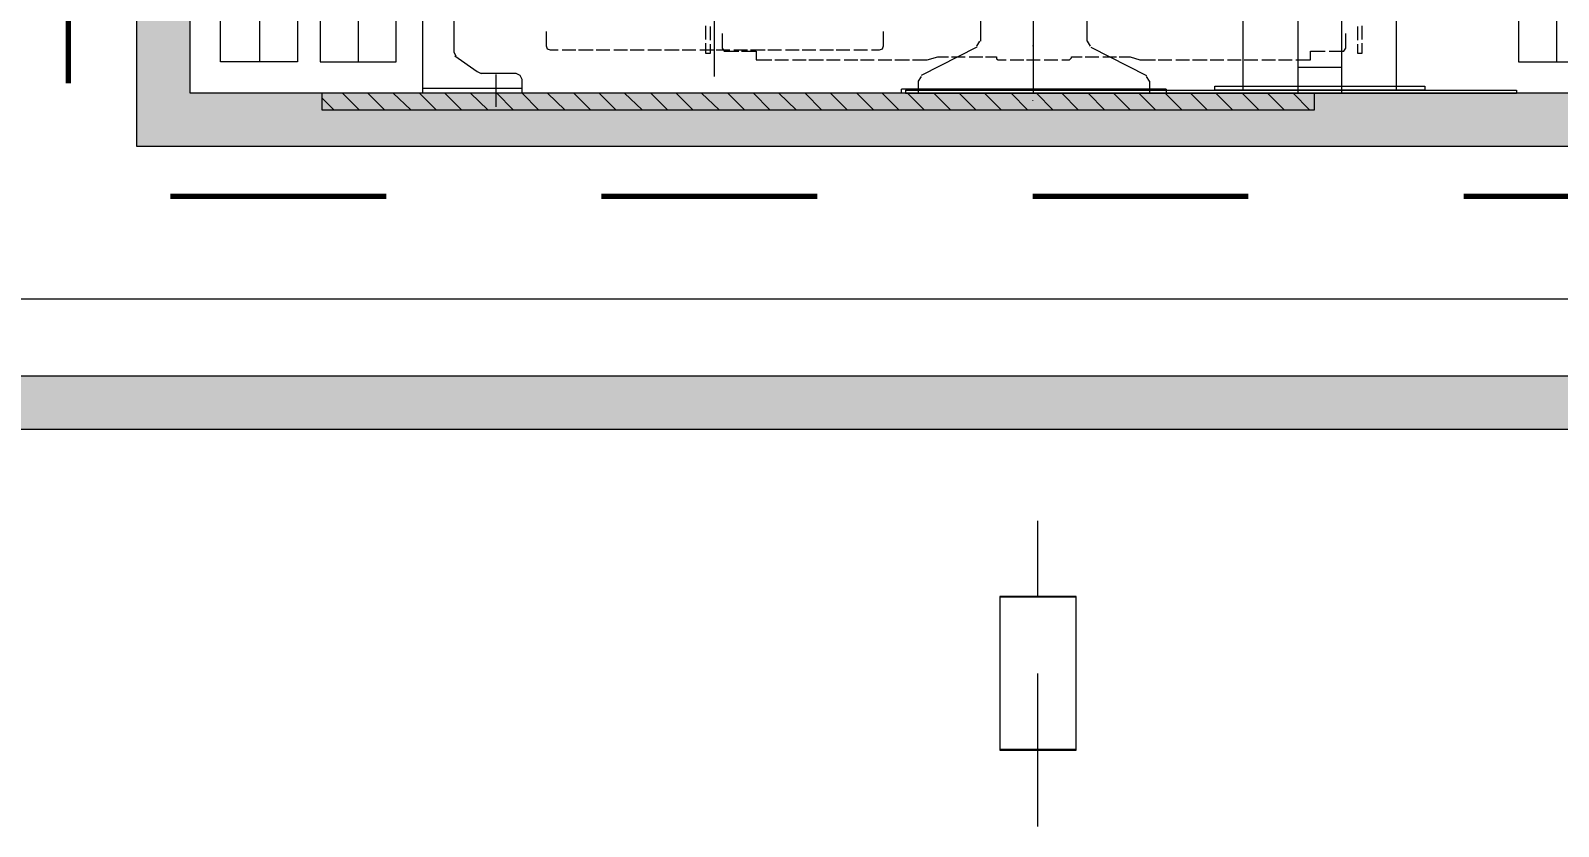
# Model space of a CAD drawing. Header units: metres. Extents: x -223175 to -223082, y -66 to 73.
# Drawn here: x -223171.052 to -223169.051, y -41.749 to -40.707 of the extents above; entities that cross this region are included whole.
import ezdxf
from ezdxf.enums import TextEntityAlignment as Align

# ---------------------------------------------------------------- set-up
doc = ezdxf.new("R2010")
doc.units = ezdxf.units.M
doc.header["$MEASUREMENT"] = 0
for name, pattern in [('Achse', [0.4, 0.2, -0.1, 0, -0.1]), ('Strichlinie', [0.564444, 0.282222, -0.282222]), ('Strichlinie mittel', [0.3, 0.2, -0.1])]:
    doc.linetypes.add(name, pattern=pattern)
for name, color, linetype in [('cs-aussenanlagen.cs', 7, 'Continuous'), ('cs-brandschutz.cs', 7, 'Continuous'), ('cs-lift.cs', 7, 'Continuous'), ('cs-wand tr.cs', 7, 'Continuous')]:
    doc.layers.add(name, color=color, linetype=linetype)

# ---------------------------------------------------------------- blocks, each defined once
blk = doc.blocks.new('Rechteckige Türöffnung 21_15')
at = {"layer": 'cs-wand tr.cs', "color": 7, "linetype": 'Strichlinie mittel', "lineweight": 13}
for p, q in [((-0.5866, 0.44), (0.5866, 0.44)), ((-0.5866, 0), (0.5866, 0))]:
    blk.add_line(p, q, dxfattribs=at)
at = {"layer": 'cs-wand tr.cs', "color": 7, "linetype": 'Continuous', "lineweight": 13}
for p, q in [((-0.5866, 0.37), (-0.5866, 0.44)), ((0.5866, 0.37), (0.5866, 0.44)), ((-0.5866, 0.27), (-0.5866, 0.37)), ((0.5866, 0.27), (0.5866, 0.37)), ((-0.5866, 0.07), (-0.5866, 0.27)), ((0.5866, 0.07), (0.5866, 0.27)), ((-0.5866, 0), (-0.5866, 0.07)), ((0.5866, 0), (0.5866, 0.07))]:
    blk.add_line(p, q, dxfattribs=at)
blk = doc.blocks.new('T Marker 21_21')
at = {"layer": 'cs-wand tr.cs', "color": 7, "linetype": 'Continuous', "lineweight": 13}
blk.add_line((0, -0.74), (0, 0.1), dxfattribs=at)
at = {"layer": 'cs-wand tr.cs', "color": 7, "lineweight": 0}
for tag, height, p in [('DUMMY_274', 0.1, (-0.19, -0.3749)), ('DUMMY_272', 0.1, (-0.0264, -0.3733)), ('DUMMY_273', 0.0667, (0.0403, -0.6205))]:
    blk.add_attdef(tag, text='', height=height, rotation=270, dxfattribs=at).set_placement(p, align=Align.BOTTOM_LEFT)
blk = doc.blocks.new('Wand_424', base_point=(-14435.9413, 223170.5178))
at = {"layer": 'cs-wand tr.cs', "linetype": 'Continuous', "lineweight": 0, "true_color": 0x83bf46}
for points in [[(-14437.1644, 223170.9578), (-14437.9813, 223170.9578), (-14437.9113, 223170.8878), (-14437.1644, 223170.8878)], [(-14435.9913, 223170.9578), (-14435.9913, 223170.8878), (-14435.5713, 223170.8878), (-14435.5013, 223170.9578)], [(-14437.6113, 223170.5878), (-14437.5413, 223170.5178), (-14437.1644, 223170.5178), (-14437.1644, 223170.5878)], [(-14435.9913, 223170.5878), (-14435.9913, 223170.5178), (-14435.9413, 223170.5178), (-14435.8713, 223170.5878)]]:
    blk.add_hatch(color=83, dxfattribs=at).paths.add_polyline_path(points)
at = {"layer": 'cs-wand tr.cs', "color": 7, "linetype": 'Continuous', "lineweight": 13}
for p, q in [((-14437.1644, 223170.8878), (-14437.1644, 223170.9578)), ((-14435.9913, 223170.8878), (-14435.9913, 223170.9578)), ((-14437.1644, 223170.8878), (-14437.9113, 223170.8878)), ((-14437.1644, 223170.7878), (-14437.1644, 223170.8878)), ((-14435.5713, 223170.8878), (-14435.9913, 223170.8878)), ((-14435.9913, 223170.7878), (-14435.9913, 223170.8878)), ((-14437.8113, 223170.7878), (-14437.1644, 223170.7878)), ((-14437.1644, 223170.5878), (-14437.1644, 223170.7878)), ((-14435.9913, 223170.7878), (-14435.6713, 223170.7878)), ((-14435.9913, 223170.5878), (-14435.9913, 223170.7878)), ((-14437.6113, 223170.5878), (-14437.1644, 223170.5878)), ((-14437.1644, 223170.5178), (-14437.1644, 223170.5878)), ((-14435.9913, 223170.5878), (-14435.8713, 223170.5878)), ((-14435.9913, 223170.5178), (-14435.9913, 223170.5878))]:
    blk.add_line(p, q, dxfattribs=at)
at = {"layer": 'cs-wand tr.cs', "color": 7, "linetype": 'Continuous', "lineweight": 13, "flags": 128}
for points in [[(-14437.1644, 223170.9578), (-14437.9813, 223170.9578)], [(-14435.5013, 223170.9578), (-14435.9913, 223170.9578)], [(-14437.5413, 223170.5178), (-14437.1644, 223170.5178)], [(-14435.9913, 223170.5178), (-14435.9413, 223170.5178)]]:
    blk.add_lwpolyline(points, dxfattribs=at)
at = {"layer": 'cs-wand tr.cs', "color": 7, "lineweight": 13}
ref = blk.add_blockref('T Marker 21_21', (-14436.5778, 223170.5178), dxfattribs=dict(at, rotation=180))
ref.add_attrib('DUMMY_272', '117', dxfattribs={"color": 7, "lineweight": 0, "height": 0.1, "rotation": 90}).set_placement((-14436.5515, 223171.0245), align=Align.BOTTOM_LEFT)
ref.add_attrib('DUMMY_274', '200', dxfattribs={"color": 7, "lineweight": 0, "height": 0.1, "rotation": 90}).set_placement((-14436.3878, 223171.0229), align=Align.BOTTOM_LEFT)
ref.add_attrib('DUMMY_275', '5', dxfattribs={"color": 7, "lineweight": 0, "height": 0.0667, "rotation": 90}).set_placement((-14436.6181, 223171.225), align=Align.BOTTOM_LEFT)
at = {"layer": 'cs-wand tr.cs', "color": 7, "linetype": 'Continuous', "lineweight": 13}
blk.add_blockref('Rechteckige Türöffnung 21_15', (-14436.5778, 223170.5178), dxfattribs=at)
blk = doc.blocks.new('Wand_468', base_point=(-14438.4003, 223169.3578))
at = {"layer": 'cs-aussenanlagen.cs', "color": 1, "linetype": 'Continuous', "lineweight": 0, "flags": 128}
for points in [[(-14438.2003, 223169.4578), (-14438.4003, 223169.4578)], [(-14438.4003, 223169.4578), (-14438.4003, 223169.3578)], [(-14438.2003, 223169.3578), (-14438.2003, 223169.4578)], [(-14438.4003, 223169.3578), (-14438.2003, 223169.3578)]]:
    blk.add_lwpolyline(points, dxfattribs=at)
blk = doc.blocks.new('Wand_565', base_point=(-14437.5413, 223170.5178))
at = {"layer": 'cs-wand tr.cs', "linetype": 'Continuous', "lineweight": 0, "true_color": 0x83bf46}
for points in [[(-14437.9813, 223170.9578), (-14437.9813, 223168.313), (-14437.9113, 223168.313), (-14437.9113, 223170.8878)], [(-14437.5413, 223168.5089), (-14437.5413, 223170.5178), (-14437.6113, 223170.5878), (-14437.6113, 223168.5089)]]:
    blk.add_hatch(color=83, dxfattribs=at).paths.add_polyline_path(points)
at = {"layer": 'cs-wand tr.cs', "color": 7, "linetype": 'Continuous', "lineweight": 13}
for p, q in [((-14437.9113, 223170.8878), (-14437.9113, 223168.313)), ((-14437.8113, 223168.313), (-14437.8113, 223170.7878)), ((-14437.6113, 223168.5089), (-14437.6113, 223170.5878))]:
    blk.add_line(p, q, dxfattribs=at)
at = {"layer": 'cs-wand tr.cs', "color": 7, "linetype": 'Continuous', "lineweight": 13, "flags": 128}
for points in [[(-14437.9813, 223170.9578), (-14437.9813, 223168.313)], [(-14437.5413, 223168.5089), (-14437.5413, 223170.5178)]]:
    blk.add_lwpolyline(points, dxfattribs=at)

msp = doc.modelspace()

# ---------------------------------------------------------------- hatches: boundary and pattern name
at = {"layer": 'cs-lift.cs', "linetype": 'Continuous', "lineweight": 0, "true_color": 0x000000}
for points in [[(-223169.7387, -40.7279), (-223169.7387, -40.7266), (-223169.7399, -40.7266), (-223169.7399, -40.7279)], [(-223169.7387, -40.7995), (-223169.7387, -40.7982), (-223169.7399, -40.7982), (-223169.7399, -40.7995)]]:
    msp.add_hatch(color=18, dxfattribs=at).paths.add_polyline_path(points)

# ---------------------------------------------------------------- linework, layer by layer
at = {"layer": 'cs-aussenanlagen.cs', "color": 1, "linetype": 'Achse', "lineweight": 0}
msp.add_line((-223169.7328, -41.7492), (-223169.7328, -41.3346), dxfattribs=at)
at = {"layer": 'cs-aussenanlagen.cs', "color": 1, "linetype": 'Continuous', "lineweight": 0, "flags": 128}
msp.add_lwpolyline([(-223169.6828, -41.4492), (-223169.7828, -41.4492), (-223169.7828, -41.6492), (-223169.6828, -41.6492)], close=True, dxfattribs=at)
at = {"layer": 'cs-brandschutz.cs', "color": 242, "linetype": 'Strichlinie', "lineweight": 70, "true_color": 0xcc0033, "flags": 128}
msp.add_lwpolyline([(-223162.0021, -40.5903), (-223162.0021, -35.7292), (-223167.7421, -35.7292), (-223167.7421, -39.0542), (-223171.0028, -39.0542), (-223171.0028, -40.9242), (-223166.8421, -40.9242), (-223166.8421, -40.5893)], close=True, dxfattribs=at)
at = {"layer": 'cs-lift.cs', "color": 7, "linetype": 'Continuous', "lineweight": 0, "flags": 128}
for points in [[(-223170.8032, -40.7484), (-223170.8032, -39.2416)], [(-223170.7521, -39.2416), (-223170.7521, -40.7484)], [(-223170.7022, -39.2416), (-223170.7022, -40.7484)], [(-223170.623, -39.3541), (-223170.623, -40.7484)], [(-223169.0537, -39.3541), (-223169.0537, -40.7484)], [(-223169.4639, -40.7854), (-223169.4639, -40.54)], [(-223169.2633, -40.7854), (-223169.2633, -40.54)], [(-223170.5387, -40.5694), (-223170.5387, -40.7892)], [(-223170.5297, -40.5618), (-223170.4978, -40.5618), (-223170.4978, -40.7356)], [(-223169.8077, -40.7215), (-223169.8077, -40.6001)], [(-223169.6684, -40.7215), (-223169.6684, -40.6001)], [(-223169.7387, -40.71), (-223169.7387, -40.6372)], [(-223170.1565, -40.6921), (-223170.1565, -40.7675)], [(-223170.361, -40.733), (-223170.3712, -40.733), (-223170.3751, -40.7317), (-223170.3764, -40.7279), (-223170.3764, -40.7087)], [(-223170.1681, -40.7011), (-223170.1681, -40.719)], [(-223170.1617, -40.7202), (-223170.1617, -40.7023)], [(-223170.1463, -40.7113), (-223170.1463, -40.7305), (-223170.1438, -40.7343), (-223170.1246, -40.7343)], [(-223169.9355, -40.7087), (-223169.9355, -40.7279), (-223169.9367, -40.7317), (-223169.9406, -40.733), (-223169.9508, -40.733)], [(-223169.7387, -40.7803), (-223169.7387, -40.7087)], [(-223169.3514, -40.7343), (-223169.3323, -40.7343), (-223169.3297, -40.7305), (-223169.3297, -40.7113)], [(-223169.3144, -40.7023), (-223169.3144, -40.7202)], [(-223169.308, -40.719), (-223169.308, -40.7011)], [(-223170.4978, -40.7356), (-223170.4952, -40.7407)], [(-223170.338, -40.733), (-223170.3559, -40.733)], [(-223170.315, -40.733), (-223170.3342, -40.733)], [(-223170.2933, -40.733), (-223170.3112, -40.733)], [(-223170.2703, -40.733), (-223170.2882, -40.733)], [(-223170.2486, -40.733), (-223170.2665, -40.733)], [(-223170.2256, -40.733), (-223170.2434, -40.733)], [(-223170.2026, -40.733), (-223170.2217, -40.733)], [(-223170.1808, -40.733), (-223170.1987, -40.733)], [(-223170.1578, -40.733), (-223170.1757, -40.733)], [(-223170.1681, -40.7241), (-223170.1681, -40.7369), (-223170.1617, -40.7369), (-223170.1617, -40.7253)], [(-223170.1361, -40.733), (-223170.154, -40.733)], [(-223170.1131, -40.733), (-223170.131, -40.733)], [(-223170.1208, -40.7343), (-223170.1016, -40.7343), (-223170.1016, -40.7458), (-223170.0811, -40.7458)], [(-223170.0901, -40.733), (-223170.1093, -40.733)], [(-223170.0684, -40.733), (-223170.0863, -40.733)], [(-223170.0454, -40.733), (-223170.0633, -40.733)], [(-223170.0236, -40.733), (-223170.0415, -40.733)], [(-223170.0006, -40.733), (-223170.0185, -40.733)], [(-223169.9789, -40.733), (-223169.9968, -40.733)], [(-223169.9559, -40.733), (-223169.9738, -40.733)], [(-223169.8128, -40.7292), (-223169.8856, -40.7662)], [(-223169.8128, -40.7279), (-223169.8089, -40.7215)], [(-223169.6684, -40.7215), (-223169.6645, -40.7279)], [(-223169.6633, -40.7292), (-223169.5904, -40.7662)], [(-223169.3949, -40.7458), (-223169.3757, -40.7458), (-223169.3757, -40.7343), (-223169.3565, -40.7343)], [(-223169.3144, -40.7253), (-223169.3144, -40.7369), (-223169.308, -40.7369), (-223169.308, -40.7241)], [(-223170.7022, -40.7484), (-223170.8032, -40.7484)], [(-223170.4965, -40.7407), (-223170.4671, -40.7611)], [(-223170.0773, -40.7458), (-223170.0594, -40.7458)], [(-223170.0543, -40.7458), (-223170.0364, -40.7458)], [(-223170.0326, -40.7458), (-223170.0134, -40.7458)], [(-223170.0096, -40.7458), (-223169.9917, -40.7458)], [(-223169.9866, -40.7458), (-223169.9687, -40.7458)], [(-223169.9649, -40.7458), (-223169.947, -40.7458)], [(-223169.9418, -40.7458), (-223169.924, -40.7458)], [(-223169.9201, -40.7458), (-223169.901, -40.7458)], [(-223169.8971, -40.7458), (-223169.8779, -40.7458), (-223169.8639, -40.742), (-223169.8498, -40.742)], [(-223169.846, -40.742), (-223169.8281, -40.742)], [(-223169.823, -40.742), (-223169.8051, -40.742)], [(-223169.8013, -40.742), (-223169.7872, -40.742), (-223169.7872, -40.7445), (-223169.7847, -40.7458), (-223169.7744, -40.7458)], [(-223169.7693, -40.7458), (-223169.7514, -40.7458)], [(-223169.7476, -40.7458), (-223169.7297, -40.7458)], [(-223169.7387, -40.7892), (-223169.7387, -40.7458)], [(-223169.7246, -40.7458), (-223169.7067, -40.7458)], [(-223169.7016, -40.7458), (-223169.6914, -40.7458), (-223169.6901, -40.7445), (-223169.6888, -40.7432), (-223169.6888, -40.742), (-223169.6748, -40.742)], [(-223169.6709, -40.742), (-223169.653, -40.742)], [(-223169.6479, -40.742), (-223169.63, -40.742)], [(-223169.6262, -40.742), (-223169.6121, -40.742)], [(-223169.6121, -40.742), (-223169.5994, -40.7458), (-223169.5789, -40.7458)], [(-223169.5751, -40.7458), (-223169.5572, -40.7458)], [(-223169.5521, -40.7458), (-223169.5342, -40.7458)], [(-223169.5303, -40.7458), (-223169.5112, -40.7458)], [(-223169.5073, -40.7458), (-223169.4894, -40.7458)], [(-223169.4843, -40.7458), (-223169.4664, -40.7458)], [(-223169.4626, -40.7458), (-223169.4447, -40.7458)], [(-223169.4396, -40.7458), (-223169.4217, -40.7458)], [(-223169.4179, -40.7458), (-223169.4, -40.7458)], [(-223170.4671, -40.7611), (-223170.462, -40.7637)], [(-223170.416, -40.7637), (-223170.462, -40.7637)], [(-223170.4428, -40.765), (-223170.4428, -40.8071)], [(-223170.4428, -40.765), (-223170.4428, -40.8071)], [(-223170.4083, -40.7714), (-223170.4109, -40.7662), (-223170.416, -40.7637)], [(-223170.4083, -40.7892), (-223170.4083, -40.7714)], [(-223169.8856, -40.7675), (-223169.8895, -40.7739)], [(-223169.8895, -40.7739), (-223169.8895, -40.7892)], [(-223169.5866, -40.7739), (-223169.5904, -40.7675)], [(-223169.5866, -40.7739), (-223169.5866, -40.7892)], [(-223170.6549, -40.811), (-223170.6703, -40.7956)], [(-223170.6217, -40.811), (-223170.6435, -40.7892)], [(-223170.5885, -40.811), (-223170.6102, -40.7892)], [(-223170.554, -40.811), (-223170.577, -40.7892)], [(-223170.5208, -40.811), (-223170.5425, -40.7892)], [(-223170.5387, -40.7829), (-223170.4083, -40.7829)], [(-223170.4083, -40.7892), (-223170.5387, -40.7892)], [(-223170.4875, -40.811), (-223170.5093, -40.7892)], [(-223170.453, -40.811), (-223170.476, -40.7892)], [(-223170.4198, -40.811), (-223170.4415, -40.7892)], [(-223170.3866, -40.811), (-223170.4083, -40.7892)], [(-223170.3521, -40.811), (-223170.3751, -40.7892)], [(-223170.3188, -40.811), (-223170.3406, -40.7892)], [(-223170.2856, -40.811), (-223170.3073, -40.7892)], [(-223170.2511, -40.811), (-223170.2741, -40.7892)], [(-223170.2179, -40.811), (-223170.2396, -40.7892)], [(-223170.1847, -40.811), (-223170.2064, -40.7892)], [(-223170.1502, -40.811), (-223170.1732, -40.7892)], [(-223170.1169, -40.811), (-223170.1387, -40.7892)], [(-223170.0837, -40.811), (-223170.1054, -40.7892)], [(-223170.0492, -40.811), (-223170.0722, -40.7892)], [(-223170.016, -40.811), (-223170.0377, -40.7892)], [(-223169.9827, -40.811), (-223170.0045, -40.7892)], [(-223169.9482, -40.811), (-223169.97, -40.7892)], [(-223169.915, -40.811), (-223169.9367, -40.7892)], [(-223169.9112, -40.7892), (-223169.9112, -40.7841)], [(-223169.8895, -40.7841), (-223169.9112, -40.7841)], [(-223169.5648, -40.7892), (-223169.9112, -40.7892)], [(-223169.9061, -40.7854), (-223169.1061, -40.7854)], [(-223169.9061, -40.7854), (-223169.9061, -40.7892)], [(-223169.9061, -40.7892), (-223169.1061, -40.7892)], [(-223169.8818, -40.811), (-223169.9035, -40.7892)], [(-223169.5866, -40.7841), (-223169.8895, -40.7841)], [(-223169.8473, -40.811), (-223169.869, -40.7892)], [(-223169.8141, -40.811), (-223169.8358, -40.7892)], [(-223169.7808, -40.811), (-223169.8025, -40.7892)], [(-223169.7463, -40.811), (-223169.768, -40.7892)], [(-223169.7131, -40.811), (-223169.7348, -40.7892)], [(-223169.6799, -40.811), (-223169.7016, -40.7892)], [(-223169.6454, -40.811), (-223169.6671, -40.7892)], [(-223169.6121, -40.811), (-223169.6339, -40.7892)], [(-223169.5789, -40.811), (-223169.6006, -40.7892)], [(-223169.5648, -40.7841), (-223169.5866, -40.7841)], [(-223169.5444, -40.811), (-223169.5661, -40.7892)], [(-223169.5648, -40.7841), (-223169.5648, -40.7892)], [(-223169.5112, -40.811), (-223169.5329, -40.7892)], [(-223169.2262, -40.7803), (-223169.2262, -40.7854), (-223169.501, -40.7854), (-223169.501, -40.7803)], [(-223169.501, -40.7854), (-223169.501, -40.7803), (-223169.2262, -40.7803)], [(-223169.478, -40.811), (-223169.4997, -40.7892)], [(-223169.4434, -40.811), (-223169.4652, -40.7892)], [(-223169.4102, -40.811), (-223169.4319, -40.7892)], [(-223169.377, -40.811), (-223169.3987, -40.7892)], [(-223169.1061, -40.7854), (-223169.1061, -40.7892)]]:
    msp.add_lwpolyline(points, dxfattribs=at)
for points in [[(-223170.5732, -40.7484), (-223170.5732, -39.3541), (-223170.6728, -39.3541), (-223170.6728, -40.7484)], [(-223169.0038, -40.7484), (-223169.0038, -39.3541), (-223169.1035, -39.3541), (-223169.1035, -40.7484)], [(-223169.3348, -40.7892), (-223169.3348, -40.4557), (-223169.3923, -40.4557), (-223169.3923, -40.7892)], [(-223169.3348, -40.7892), (-223169.3348, -40.756), (-223169.3923, -40.756), (-223169.3923, -40.7892)], [(-223169.3706, -40.811), (-223169.3706, -40.7892), (-223170.6703, -40.7892), (-223170.6703, -40.811)]]:
    msp.add_lwpolyline(points, close=True, dxfattribs=at)

# ---------------------------------------------------------------- block references
at = {"layer": 'cs-aussenanlagen.cs', "color": 1, "lineweight": 0, "rotation": 90}
msp.add_blockref('Wand_468', (-223169.6828, -41.6482), dxfattribs=at)
at = {"layer": 'cs-wand tr.cs', "color": 7, "lineweight": 25, "rotation": 90}
for name, p in [('Wand_424', (-223170.8428, -39.1892)), ('Wand_565', (-223170.8428, -40.7892))]:
    msp.add_blockref(name, p, dxfattribs=at)

doc.saveas('drawing.dxf')
